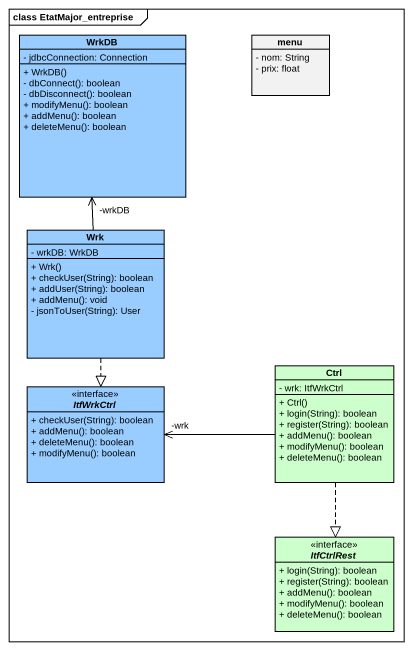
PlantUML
@startuml
mainframe class EtatMajor_entreprise
hide circle
hide empty members
skinparam classAttributeIconSize 0
class WrkDB #99CCFF {
  - jdbcConnection: Connection
  + WrkDB()
  - dbConnect(): boolean
  - dbDisconnect(): boolean
  + modifyMenu(): boolean
  + addMenu(): boolean
  + deleteMenu(): boolean
}
class menu {
  - nom: String
  - prix: float
}
class Wrk #99CCFF {
  - wrkDB: WrkDB
  + Wrk()
  + checkUser(String): boolean
  + addUser(String): boolean
  + addMenu(): void
  - jsonToUser(String): User
}
class Ctrl #CCFFCC {
  - wrk: ItfWrkCtrl
  + Ctrl()
  + login(String): boolean
  + register(String): boolean
  + addMenu(): boolean
  + modifyMenu(): boolean
  + deleteMenu(): boolean
}
interface ItfWrkCtrl #99CCFF {
  + checkUser(String): boolean
  + addMenu(): boolean
  + deleteMenu(): boolean
  + modifyMenu(): boolean
}
interface ItfCtrlRest #CCFFCC {
  + login(String): boolean
  + register(String): boolean
  + addMenu(): boolean
  + modifyMenu(): boolean
  + deleteMenu(): boolean
}
Wrk -up-> "-wrkDB" WrkDB
Wrk ..|> ItfWrkCtrl
Ctrl -left-> "-wrk" ItfWrkCtrl
Ctrl ..|> ItfCtrlRest
@enduml
